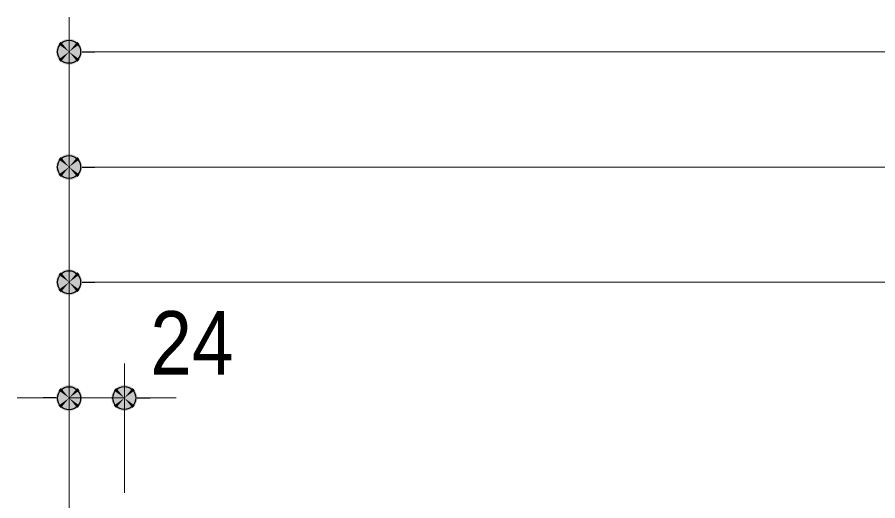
# Model space of a CAD drawing. Units: millimetres, scale not verified. Extents: x -4547 to 4547, y -2284 to 2284.
# Drawn here: x -3324.2 to -2950.6, y 673.7 to 883.5 of the extents above; entities that cross this region are included whole.
import ezdxf
from ezdxf.enums import TextEntityAlignment as Align

# ---------------------------------------------------------------- set-up
doc = ezdxf.new("R2010")
doc.units = ezdxf.units.MM
doc.header["$LTSCALE"] = 20
doc.header["$PDMODE"] = 32
doc.header["$PDSIZE"] = 10
for name, color, linetype, lineweight in [('0-1_3一般', 7, 'Continuous', 15), ('0-2_2寸法-2', 7, 'Continuous', 15), ('0-3_0', 7, 'Continuous', 25), ('0-5_2寸法-1', 7, 'Continuous', 15)]:
    doc.layers.add(name, color=color, linetype=linetype, lineweight=lineweight)
doc.layers.add('0-4_Defpoints', color=7, linetype='Continuous')
doc.styles.add('ＭＳ Ｐゴシック', font='')
doc.styles.get('ＭＳ Ｐゴシック').set_extended_font_data('MS PGothic')

# ---------------------------------------------------------------- blocks, each defined once
blk = doc.blocks.new('グループ-42')
at = {"layer": '0-1_3一般'}
blk.add_line((-39222, 14363.7), (-39222, 13303.7), dxfattribs=at)
blk.add_lwpolyline([(9618, 14363.7), (9618, 13303.7), (-39222, 13303.7), (-39222, 14363.7)], dxfattribs=at)
blk = doc.blocks.new('グループ-46')
at = {"layer": '0-1_3一般'}
blk.add_blockref('グループ-42', (0, 0), dxfattribs=at)
blk = doc.blocks.new('_Dot')
at = {"layer": '0-3_0'}
blk.add_line((-10, 0), (-20, 0), dxfattribs=at)
for points in [[(0, 0), (-8.09, 5.88), (-7.29, 6.85)], [(0, 0), (-7.29, 6.85), (-6.37, 7.71)], [(0, 0), (-6.37, 7.71), (-5.36, 8.44)], [(0, 0), (-5.36, 8.44), (-4.26, 9.05)], [(0, 0), (-4.26, 9.05), (-3.09, 9.51)], [(0, 0), (-3.09, 9.51), (-1.87, 9.82)], [(0, 0), (-1.87, 9.82), (-0.63, 9.98)], [(0, 0), (-0.63, 9.98), (0.63, 9.98)], [(0, 0), (0.63, 9.98), (1.87, 9.82)], [(0, 0), (1.87, 9.82), (3.09, 9.51)], [(0, 0), (3.09, 9.51), (4.26, 9.05)], [(0, 0), (4.26, 9.05), (5.36, 8.44)], [(0, 0), (5.36, 8.44), (6.37, 7.71)], [(0, 0), (6.37, 7.71), (7.29, 6.85)], [(0, 0), (7.29, 6.85), (8.09, 5.88)], [(0, 0), (-10, 0), (-9.92, 1.25)], [(0, 0), (-9.92, -1.25), (-10, 0)], [(0, 0), (-9.92, 1.25), (-9.69, 2.49)], [(0, 0), (-9.69, -2.49), (-9.92, -1.25)], [(0, 0), (-9.69, 2.49), (-9.3, 3.68)], [(0, 0), (-9.3, -3.68), (-9.69, -2.49)], [(0, 0), (-9.3, 3.68), (-8.76, 4.82)], [(0, 0), (-8.76, -4.82), (-9.3, -3.68)], [(0, 0), (-8.76, 4.82), (-8.09, 5.88)], [(0, 0), (-8.09, -5.88), (-8.76, -4.82)], [(0, 0), (-7.29, -6.85), (-8.09, -5.88)], [(0, 0), (-6.37, -7.71), (-7.29, -6.85)], [(0, 0), (-5.36, -8.44), (-6.37, -7.71)], [(0, 0), (-4.26, -9.05), (-5.36, -8.44)], [(0, 0), (-3.09, -9.51), (-4.26, -9.05)], [(0, 0), (-1.87, -9.82), (-3.09, -9.51)], [(0, 0), (-0.63, -9.98), (-1.87, -9.82)], [(0, 0), (0.63, -9.98), (-0.63, -9.98)], [(0, 0), (8.09, 5.88), (8.76, 4.82)], [(0, 0), (8.76, 4.82), (9.3, 3.68)], [(0, 0), (9.3, 3.68), (9.69, 2.49)], [(0, 0), (9.69, 2.49), (9.92, 1.25)], [(0, 0), (9.92, 1.25), (10, 0)], [(0, 0), (1.87, -9.82), (0.63, -9.98)], [(0, 0), (3.09, -9.51), (1.87, -9.82)], [(0, 0), (4.26, -9.05), (3.09, -9.51)], [(0, 0), (5.36, -8.44), (4.26, -9.05)], [(0, 0), (6.37, -7.71), (5.36, -8.44)], [(0, 0), (7.29, -6.85), (6.37, -7.71)], [(0, 0), (8.09, -5.88), (7.29, -6.85)], [(0, 0), (8.76, -4.82), (8.09, -5.88)], [(0, 0), (9.3, -3.68), (8.76, -4.82)], [(0, 0), (9.69, -2.49), (9.3, -3.68)], [(0, 0), (9.92, -1.25), (9.69, -2.49)], [(0, 0), (10, 0), (9.92, -1.25)]]:
    blk.add_solid(points, dxfattribs=at)

msp = doc.modelspace()

# ---------------------------------------------------------------- linework, layer by layer
at = {"layer": '0-2_2寸法-2'}
for p, q in [((-3301.72, 680.19), (-3301.72, 733.29)), ((-3277.72, 677.19), (-3277.72, 733.29)), ((-3312.98, 718.29), (-3324.23, 718.29)), ((-3301.72, 718.29), (-3277.72, 718.29)), ((-3266.47, 718.29), (-3255.21, 718.29))]:
    msp.add_line(p, q, dxfattribs=at)
at = {"layer": '0-4_Defpoints'}
for p in [(-3301.72, 868.52), (-3301.72, 818.52), (-3301.72, 768.52), (-3301.72, 718.19), (-3277.72, 718.29)]:
    msp.add_point(p, dxfattribs=at)
at = {"layer": '0-5_2寸法-1'}
for p, q in [((-3301.72, 833.52), (-3301.72, 883.52)), ((-870.98, 868.52), (-3290.47, 868.52)), ((-3301.72, 783.52), (-3301.72, 833.52)), ((-2464.98, 818.52), (-3290.47, 818.52)), ((-3301.72, 733.19), (-3301.72, 783.52)), ((-3290.47, 768.52), (-2491.98, 768.52))]:
    msp.add_line(p, q, dxfattribs=at)

# ---------------------------------------------------------------- block references
at = {"layer": '0-1_3一般', "xscale": 0.05, "yscale": 0.05}
msp.add_blockref('グループ-46', (-1340.62, 0), dxfattribs=at)
at = {"layer": '0-2_2寸法-2', "xscale": 0.5627563, "yscale": 0.5627563}
msp.add_blockref('_Dot', (-3301.72, 718.29), dxfattribs=at)
at = {"layer": '0-2_2寸法-2', "xscale": 0.5627563, "yscale": 0.5627563, "rotation": 180}
msp.add_blockref('_Dot', (-3277.72, 718.29), dxfattribs=at)
at = {"layer": '0-5_2寸法-1', "xscale": 0.5627563, "yscale": 0.5627563, "rotation": 180}
for p in [(-3301.72, 868.52), (-3301.72, 818.52), (-3301.72, 768.52)]:
    msp.add_blockref('_Dot', p, dxfattribs=at)

# ---------------------------------------------------------------- texts
at = {"layer": '0-2_2寸法-2', "style": 'ＭＳ Ｐゴシック', "width": 0.9}
msp.add_text('24', height=27.57, dxfattribs=at).set_placement((-3266.44, 720.15), align=Align.BOTTOM_LEFT)

doc.saveas('drawing.dxf')
